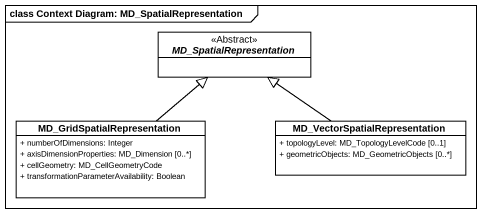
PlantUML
@startuml
mainframe class Context Diagram: MD_SpatialRepresentation
hide circle
hide empty members
skinparam classAttributeIconSize 0
abstract class MD_SpatialRepresentation <<Abstract>> #FFFFFF
class MD_GridSpatialRepresentation #FFFFFF {
  + numberOfDimensions: Integer
  + axisDimensionProperties: MD_Dimension [0..*]
  + cellGeometry: MD_CellGeometryCode
  + transformationParameterAvailability: Boolean
}
class "MD_VectorSpatialRepresentation" as MD_VectorSpatialRepresentati #FFFFFF {
  + topologyLevel: MD_TopologyLevelCode [0..1]
  + geometricObjects: MD_GeometricObjects [0..*]
}
MD_GridSpatialRepresentation -up-|> MD_SpatialRepresentation
MD_VectorSpatialRepresentati -up-|> MD_SpatialRepresentation
@enduml
